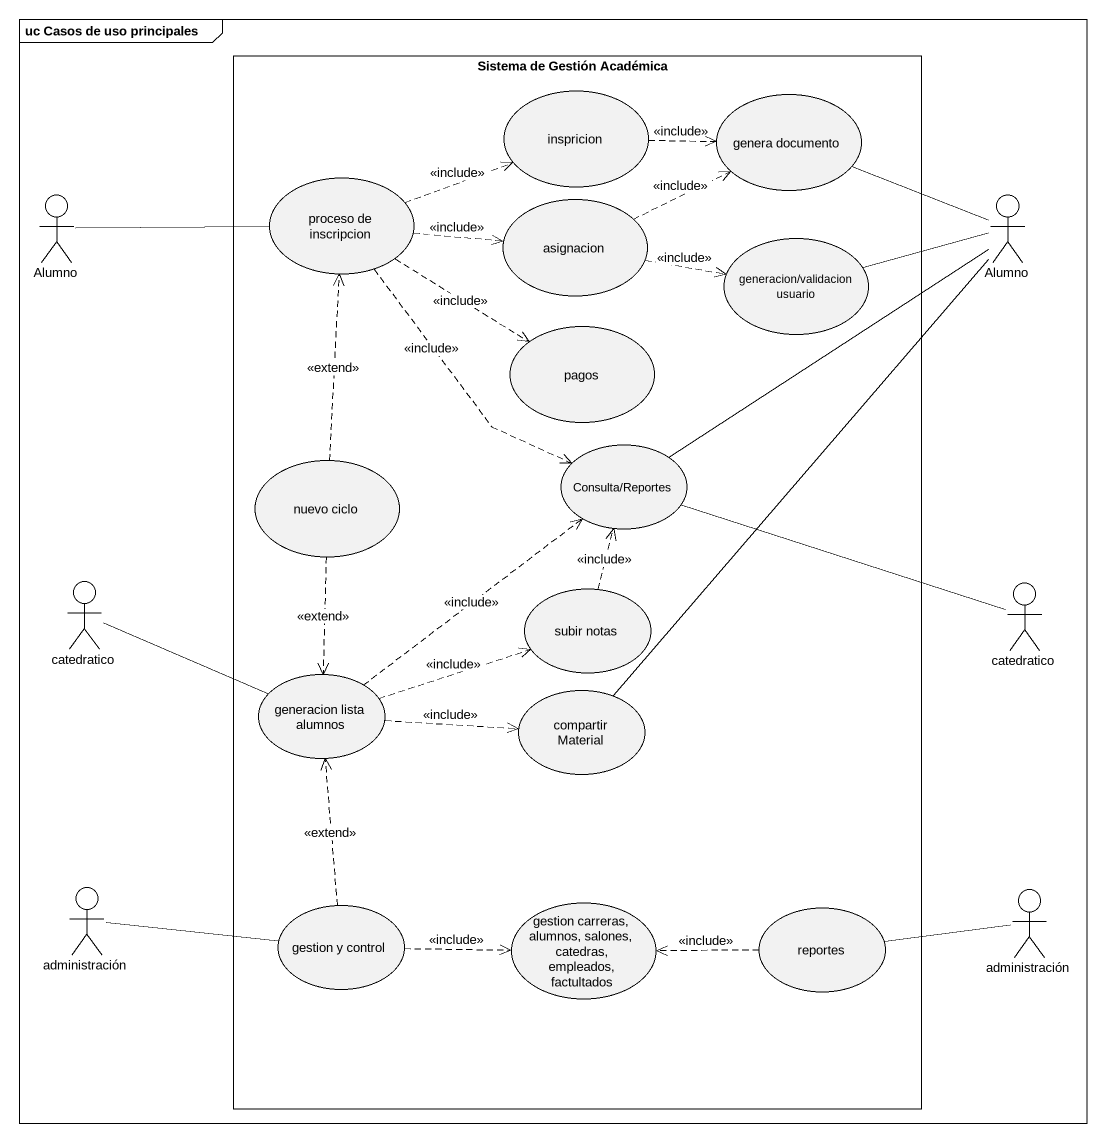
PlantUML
@startuml
mainframe uc Casos de uso principales
rectangle "Sistema de Gestión Académica" as Sistema_de_Gestión_Académica {
  usecase inspricion
  usecase "genera documento" as genera_documento
  usecase "proceso de inscripcion" as proceso_de_inscripcion
  usecase asignacion
  usecase "generacion/validacion usuario" as generacion_validacion
  usecase pagos
  usecase "nuevo ciclo" as nuevo_ciclo
  usecase "Consulta/Reportes" as Consulta_Reportes
  usecase "subir notas" as subir_notas
  usecase "generacion lista alumnos" as generacion_lista_alumnos
  usecase "compartir Material" as compartir_Material
  usecase "gestion y control" as gestion_y_control
  usecase "gestion carreras, alumnos, salones, catedras, empleados, factultados" as gestion_carreras_alumnos
  usecase reportes
}
actor Alumno
actor "Alumno" as Alumno_2
actor catedratico
actor "catedratico" as catedratico_2
actor administración
actor "administración" as administración_2
inspricion .right.> genera_documento : <<include>>
proceso_de_inscripcion .right.> inspricion : <<include>>
proceso_de_inscripcion .right.> asignacion : <<include>>
proceso_de_inscripcion ..> pagos : <<include>>
proceso_de_inscripcion ..> Consulta_Reportes : <<include>>
Alumno -right- proceso_de_inscripcion
asignacion .right.> genera_documento : <<include>>
asignacion .right.> generacion_validacion : <<include>>
Alumno_2 -left- genera_documento
Alumno_2 -left- generacion_validacion
Alumno_2 -- Consulta_Reportes
Alumno_2 -- compartir_Material
nuevo_ciclo .up.> proceso_de_inscripcion : <<extend>>
nuevo_ciclo ..> generacion_lista_alumnos : <<extend>>
catedratico -right- generacion_lista_alumnos
subir_notas .up.> Consulta_Reportes : <<include>>
catedratico_2 -left- Consulta_Reportes
generacion_lista_alumnos .up.> Consulta_Reportes : <<include>>
generacion_lista_alumnos .right.> subir_notas : <<include>>
generacion_lista_alumnos .right.> compartir_Material : <<include>>
administración -right- gestion_y_control
administración_2 -left- reportes
gestion_y_control .up.> generacion_lista_alumnos : <<extend>>
gestion_y_control .right.> gestion_carreras_alumnos : <<include>>
reportes .left.> gestion_carreras_alumnos : <<include>>
@enduml
